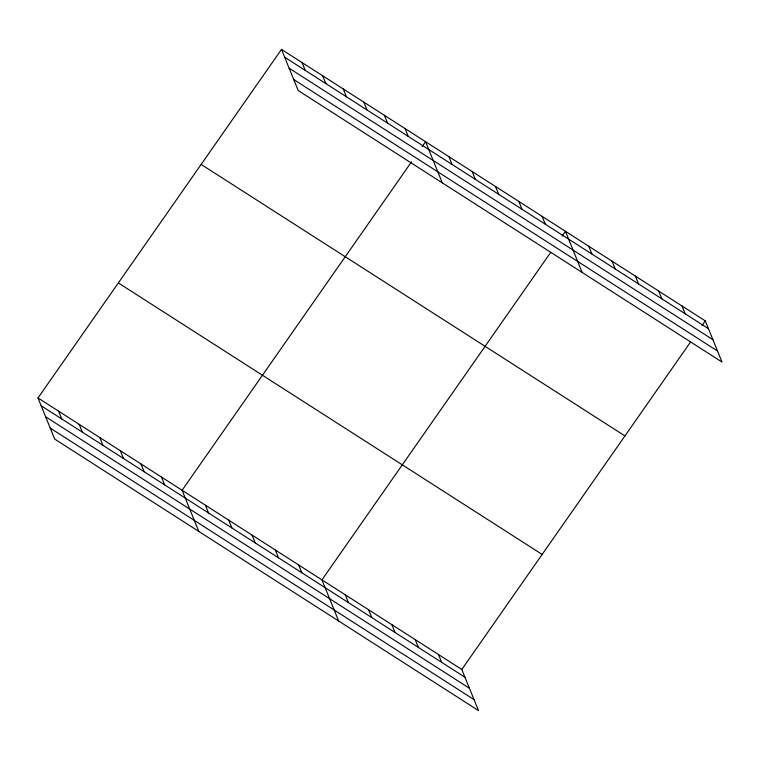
<?xml version="1.0" encoding="UTF-8"?>
<svg xmlns="http://www.w3.org/2000/svg" width="760" height="760" viewBox="0 0 760 760"><rect width="100%" height="100%" fill="white"/><g stroke="black" fill="none" stroke-linecap="round" stroke-linejoin="round"><path stroke-width="1.14" d="M38 397.964L461.805 669.465L478.505 710.6L54.701 439.099L38 397.964L281.495 49.4L705.299 320.901L722 362.035L298.195 90.535L281.495 49.4M411.521 161.842L182.096 490.276L198.797 531.411M422.237 146.5L425.581 141.711L442.291 182.846M550.706 252.396L321.945 579.87L338.656 621.005M562.096 236.103L565.44 231.306L582.141 272.441M461.805 669.465L690.564 341.99M701.945 325.698L705.299 320.901M284.658 57.2L708.462 328.709M289.123 68.201L712.928 339.701M293.731 79.534L717.535 351.034M201.143 164.426L624.948 435.926M118.351 282.938L542.156 554.439M41.163 405.764L464.968 677.264M45.638 416.765L469.442 688.265M50.236 428.099L474.041 699.599M681.986 305.966L685.159 313.776M658.683 291.042L661.846 298.841M635.369 276.108L638.533 283.908M612.056 261.174L615.23 268.974M588.753 246.24L591.917 254.04M542.136 216.372L545.3 224.181M518.823 201.438L521.987 209.247M495.51 186.513L498.683 194.313M472.207 171.579L475.37 179.379M448.894 156.645L452.067 164.445M405.004 128.525L408.167 136.325M384.417 115.339L387.581 123.139M363.831 102.153L367.004 109.953M343.244 88.958L346.417 96.767M322.658 75.772L325.831 83.581M302.081 62.586L305.244 70.395M438.491 654.531L441.664 662.331M415.188 639.597L418.351 647.396M391.875 624.663L395.048 632.472M368.572 609.729L371.735 617.538M345.258 594.804L348.422 602.604M298.642 564.936L301.805 572.736M275.329 550.003L278.502 557.802M252.025 535.068L255.189 542.868M228.712 520.135L231.876 527.943M205.399 505.2L208.572 513.01M161.509 477.08L164.673 484.889M140.923 463.894L144.096 471.703M120.337 450.708L123.509 458.508M99.75 437.522L102.923 445.322M79.173 424.337L82.337 432.136M58.587 411.151L61.75 418.95"/></g></svg>
